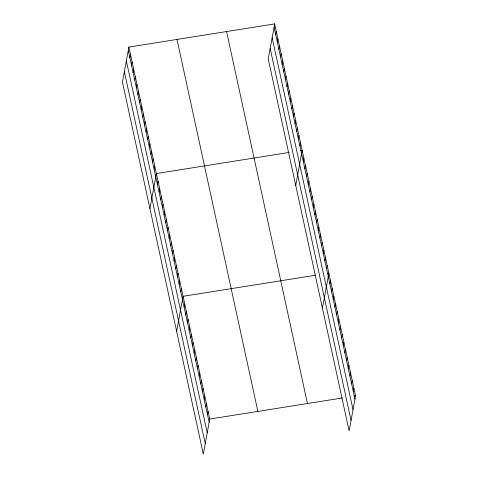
<?xml version="1.0" encoding="UTF-8"?>
<svg xmlns="http://www.w3.org/2000/svg" width="478" height="478" viewBox="0 0 478 478"><rect width="100%" height="100%" fill="white"/><g stroke="black" fill="none" stroke-linecap="round" stroke-linejoin="round"><path stroke-width="0.72" d="M128.875 47.083L122.446 82.132L203.323 454.1L209.758 419.051L128.875 47.083L274.677 23.9L355.554 395.868L349.125 430.917L268.242 58.949L274.677 23.9M129.891 57.808L130.494 54.522M131.51 65.247L132.113 61.961M133.129 72.692L133.732 69.4M134.742 80.131L135.346 76.838M136.361 87.57L136.965 84.277M137.981 95.008L138.584 91.716M139.594 102.447L140.203 99.155M141.213 109.886L141.817 106.594M142.832 117.325L143.436 114.033M144.452 124.764L145.055 121.478M146.065 132.203L146.668 128.917M147.684 139.642L148.288 136.355M149.303 147.081L149.907 143.794M150.923 154.525L151.526 151.233M152.536 161.964L153.139 158.672M154.155 169.403L154.758 166.111M149.943 208.599L156.378 173.55L289.053 152.458M157.441 184.514L158.045 181.222M159.108 192.186L159.712 188.894M160.775 199.858L161.379 196.566M162.448 207.53L163.052 204.237M164.115 215.202L164.719 211.909M165.782 222.873L166.386 219.581M167.449 230.545L168.053 227.253M169.116 238.217L169.72 234.925M170.783 245.889L171.387 242.597M172.456 253.561L173.06 250.269M174.123 261.233L174.727 257.941M175.79 268.905L176.394 265.613M177.458 276.577L178.061 273.285M179.125 284.249L179.728 280.956M180.798 291.921L181.401 288.628M176.633 331.35L183.068 296.3L315.743 275.209M184.132 307.264L184.735 303.972M185.799 314.936L186.402 311.644M187.466 322.608L188.069 319.316M189.133 330.28L189.742 326.988M190.806 337.952L191.409 334.66M192.473 345.624L193.076 342.332M194.14 353.296L194.743 350.004M195.807 360.968L196.41 357.675M197.474 368.64L198.077 365.347M199.147 376.311L199.75 373.019M200.814 383.983L201.417 380.691M202.481 391.655L203.084 388.363M204.148 399.327L204.751 396.035M205.815 406.999L206.418 403.707M275.687 34.631L276.296 31.339M207.488 414.671L208.091 411.379M277.306 42.07L277.909 38.778M278.925 49.509L279.528 46.217M280.544 56.948L281.148 53.656M282.157 64.387L282.761 61.094M283.777 71.825L284.38 68.539M285.396 79.264L285.999 75.978M287.015 86.703L287.619 83.417M288.628 94.142L289.232 90.856M290.248 101.587L290.851 98.295M291.867 109.026L292.47 105.734M293.48 116.465L294.089 113.172M295.099 123.904L295.703 120.611M296.719 131.342L297.322 128.05M298.338 138.781L298.941 135.489M299.951 146.22L300.554 142.928M295.745 185.416L302.174 150.367L300.716 150.6M303.237 161.331L303.841 158.039M304.904 169.003L305.514 165.711M306.577 176.675L307.181 173.383M308.244 184.347L308.848 181.054M309.911 192.019L310.515 188.726M311.578 199.69L312.182 196.398M313.245 207.362L313.849 204.07M314.918 215.034L315.522 211.742M316.585 222.706L317.189 219.414M318.252 230.378L318.856 227.086M319.919 238.05L320.523 234.758M321.586 245.722L322.19 242.43M323.259 253.394L323.863 250.102M324.926 261.066L325.53 257.773M326.594 268.738L327.197 265.445M322.435 308.167L328.864 273.117L327.406 273.35M329.928 284.081L330.531 280.789M331.595 291.753L332.204 288.461M333.268 299.425L333.871 296.133M334.935 307.097L335.538 303.805M336.602 314.769L337.205 311.477M338.269 322.441L338.872 319.149M339.936 330.113L340.539 326.821M341.609 337.785L342.212 334.492M343.276 345.457L343.879 342.164M344.943 353.128L345.546 349.836M346.61 360.8L347.213 357.508M348.277 368.472L348.88 365.18M349.95 376.144L350.553 372.852M351.617 383.816L352.22 380.524M353.284 391.488L353.887 388.196M209.758 419.051L342.433 397.959M354.096 396.101L355.554 395.868M274.073 27.192L354.951 399.16M272.149 37.672L353.027 409.64M270.166 48.469L351.043 420.437M226.56 31.548L307.444 403.522M176.991 39.429L257.869 411.403M128.271 50.369L209.155 422.343M126.347 60.849L207.231 432.823M124.37 71.652L205.247 443.62"/></g></svg>
